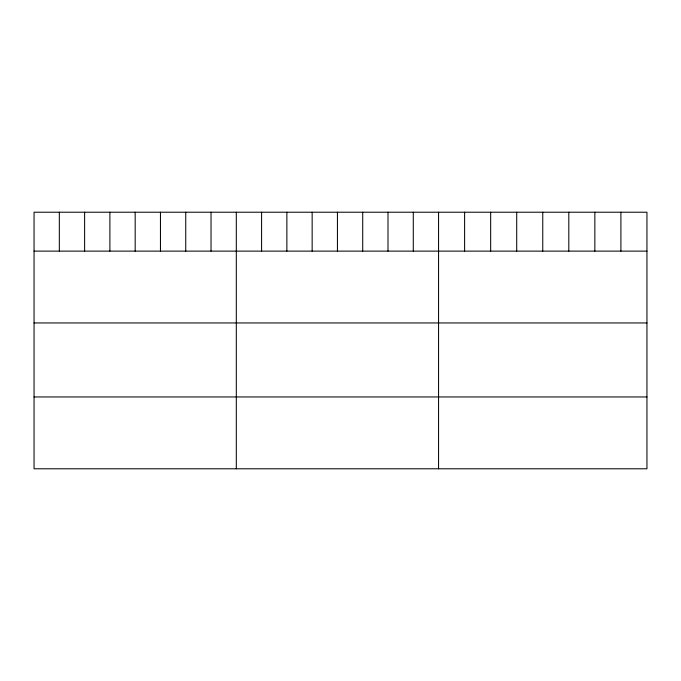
<?xml version="1.0" encoding="UTF-8"?>
<svg xmlns="http://www.w3.org/2000/svg" width="681" height="681" viewBox="0 0 681 681"><rect width="100%" height="100%" fill="white"/><g stroke="black" fill="none" stroke-linecap="round" stroke-linejoin="round"><path stroke-width="1.02" d="M646.95 251.119L646.95 468.783L34.05 468.783L34.05 212.217L646.95 212.217L646.95 251.119L34.05 251.119M34.05 322.947L646.95 322.947M34.05 396.955L646.95 396.955M620.902 212.217L620.902 251.119M594.853 212.217L594.853 251.119M568.805 212.217L568.805 251.119M542.757 212.217L542.757 251.119M516.709 212.217L516.709 251.119M490.66 212.217L490.66 251.119M464.612 212.217L464.612 251.119M438.564 212.217L438.564 468.783M413.282 212.217L413.282 251.119M388 212.217L388 251.119M362.718 212.217L362.718 251.119M337.435 212.217L337.435 251.119M312.153 212.217L312.153 251.119M286.871 212.217L286.871 251.119M261.589 212.217L261.589 251.119M236.307 212.217L236.307 468.783M211.025 212.217L211.025 251.119M185.743 212.217L185.743 251.119M160.461 212.217L160.461 251.119M135.179 212.217L135.179 251.119M109.896 212.217L109.896 251.119M84.614 212.217L84.614 251.119M59.332 212.217L59.332 251.119"/></g></svg>
